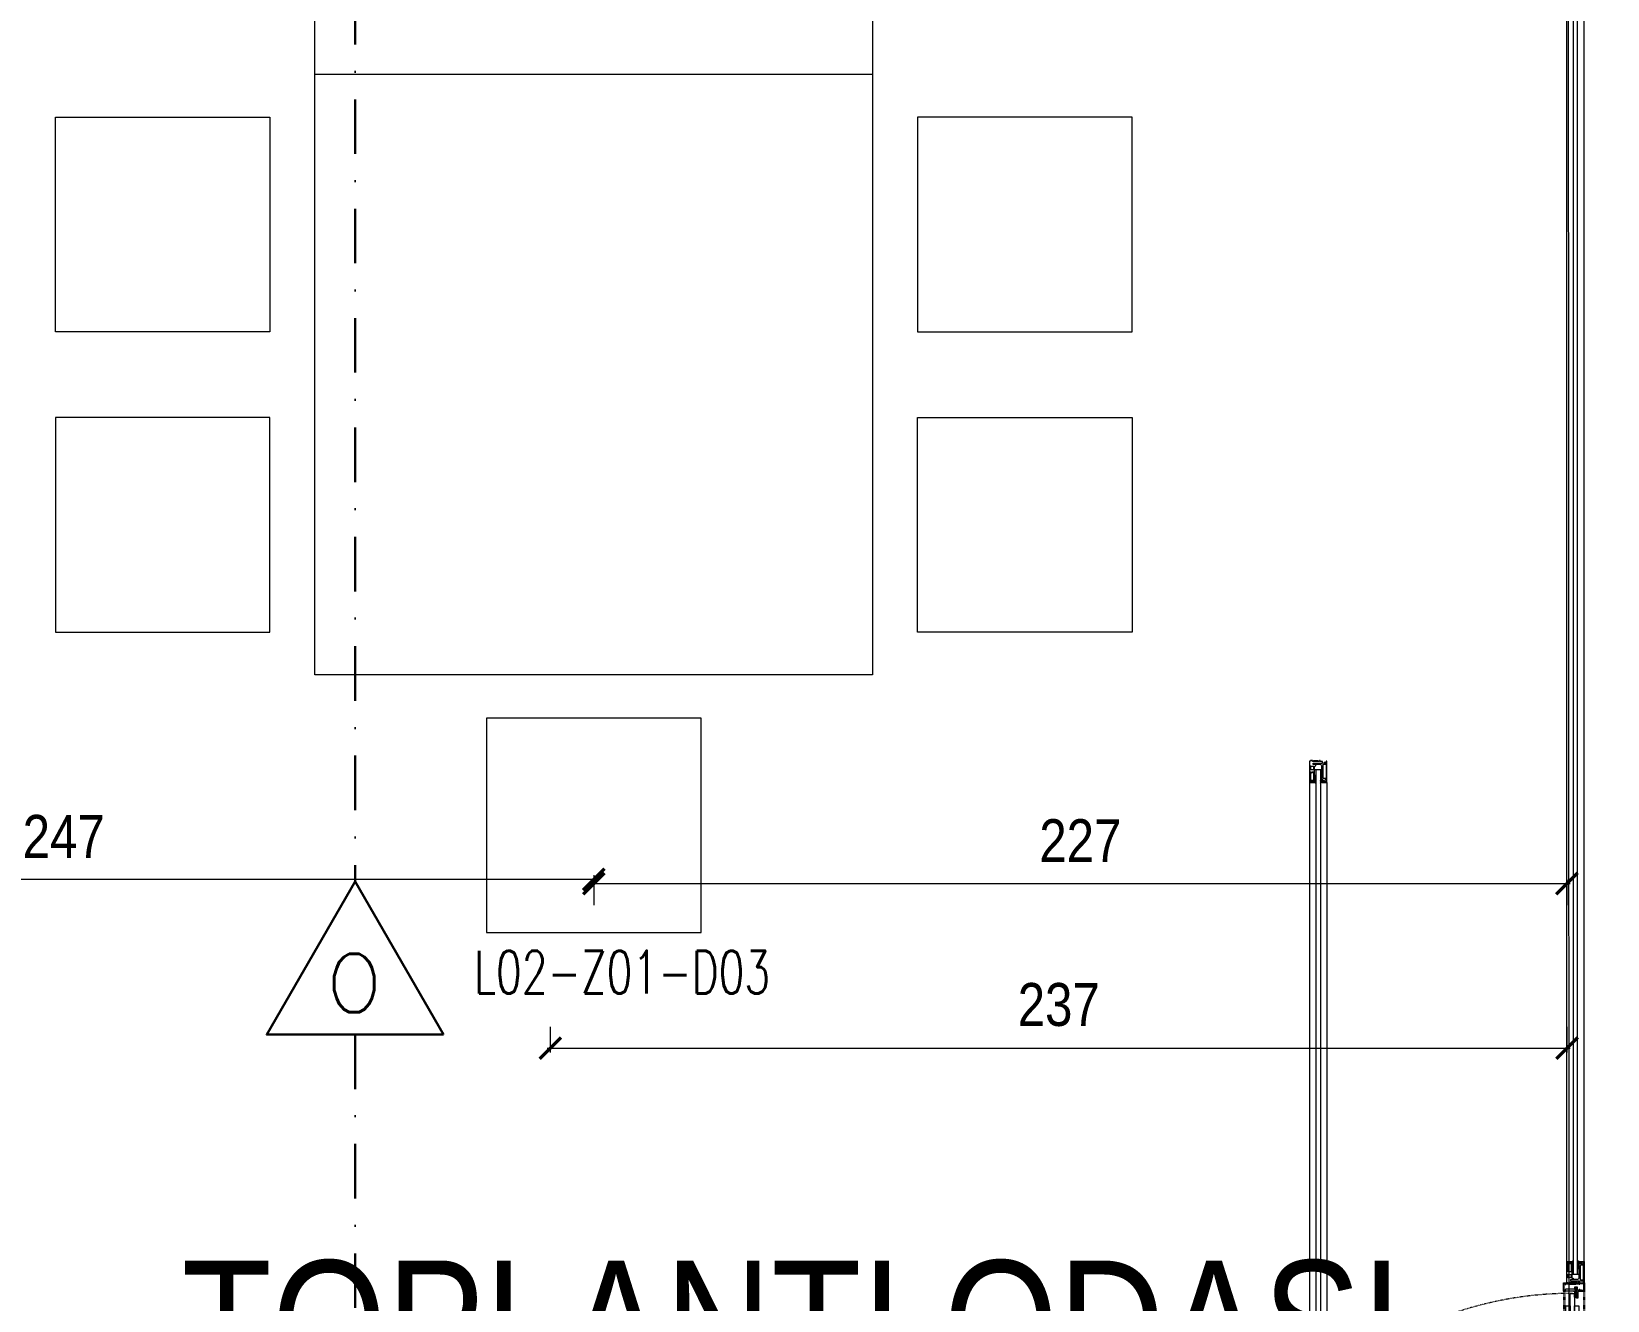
# Model space of a CAD drawing. Extents: x -3709 to 34975, y -230 to 8245.
# Drawn here: x 16938.9 to 17306.3, y 1881.6 to 2177.5 of the extents above; entities that cross this region are included whole.
import ezdxf
from ezdxf.enums import TextEntityAlignment as Align

# ---------------------------------------------------------------- set-up
doc = ezdxf.new("R2010")
doc.units = 0
doc.linetypes.add('DASHDOT', pattern=[25.4, 12.7, -6.35, 0, -6.35])
doc.linetypes.add('DOT2', pattern=[0.125, 0, -0.125])
doc.layers.get('0').update_dxf_attribs({"color": 9, "lineweight": 9})
doc.layers.get('Defpoints').update_dxf_attribs({"color": 9, "lineweight": 9})
for name, color, linetype, lineweight in [('0 @ 1', 9, 'Continuous', 9), ('05', 9, 'Continuous', 9), ('06C', 9, 'Continuous', 9), ('06D', 9, 'Continuous', 9), ('07K', 9, 'Continuous', 9), ('10', 9, 'Continuous', 9), ('15', 9, 'Continuous', 9), ('20', 9, 'DOT2', 9), ('E-DEDEKTÖR NUMARALARI', 20, 'Continuous', 30), ('E-KABLO', 7, 'Continuous', 30), ('E-OPTİK DUMAN DEDEKTÖRÜ', 7, 'Continuous', 30)]:
    doc.layers.add(name, color=color, linetype=linetype, lineweight=lineweight)
doc.styles.add('E-YAZI', font='txttw.shx')
doc.styles.add('MuuM_TEXT-STANDART', font='ARIALN.TTF')
doc.dimstyles.new('MuuM_DIM50', dxfattribs={"dimscale": 5, "dimtxt": 2, "dimasz": 1, "dimexe": 1, "dimexo": 1, "dimgap": 1, "dimtad": 1, "dimdec": 1, "dimrnd": 0.5, "dimdsep": 46, "dimtxsty": 'MuuM_TEXT-STANDART', "dimblk": 'ARCHTICK', "dimcen": 0, "dimdle": 0.15, "dimclrd": 256, "dimclre": 256, "dimclrt": 256, "dimadec": 0, "dimazin": 0, "dimtfac": 5, "dimtdec": 1, "dimtix": 1, "dimtmove": 2, "dimatfit": 3, "dimldrblk": 'DOT', "dimfxl": 3, "dimfxlon": 1, "dimtolj": 1, "dimlwd": -1, "dimlwe": -1, "dimarcsym": 0})
pattern_1 = [(225, (-604.72494, -2171.82614), (-0.0883883476, 0.0883883476), []), (135, (-604.72494, -2171.82614), (0.0883883476, 0.0883883476), [])]

# ---------------------------------------------------------------- blocks, each defined once
blk = doc.blocks.new('g-kapı kolu-p')
for points in [[(11.85, 8.21), (-0.95, 8.21), (-0.95, 2.41), (0.95, 2.41), (0.95, 6.31), (11.85, 6.31), (11.85, 8.21)], [(11.85, -8.21), (-0.95, -8.21), (-0.95, -2.41), (0.95, -2.41), (0.95, -6.31), (11.85, -6.31), (11.85, -8.21)]]:
    blk.add_lwpolyline(points)
for points in [[(-5, 0.5), (5, 0.5), (5, 1.5), (-5, 1.5)], [(-2.65, 1.5), (2.65, 1.5), (2.65, 2.41), (-2.65, 2.41)], [(-5, -1.5), (5, -1.5), (5, -0.5), (-5, -0.5)], [(-2.65, -1.5), (2.65, -1.5), (2.65, -2.41), (-2.65, -2.41)]]:
    blk.add_lwpolyline(points, close=True)
blk = doc.blocks.new('k-cambölme-kapı-p')
at = {"layer": '10'}
h = blk.add_hatch(dxfattribs=at)
h.set_pattern_fill('NET', color=256, angle=135, style=0)
h.set_pattern_definition([(135, (3753.7029, 560.85184), (-0.0883883476, -0.0883883476), []), (225, (3753.7029, 560.85184), (0.0883883476, -0.0883883476), [])])
h.paths.add_polyline_path([(2.08, -0.06), (2.08, 0.02), (2.07, 0.04), (2.05, 0.07), (2.01, 0.09), (1.98, 0.1), (1.97, 0.1), (1.97, -0.29), (1.94, -0.29), (1.94, -0.43), (1.88, -0.49), (1.67, -0.49), (1.82, -0.29), (1.73, -0.29), (1.53, -0.5), (1.44, -0.5), (1.62, -0.32), (1.62, -0.29), (1.51, -0.29), (1.34, -0.42), (1.32, -0.44), (1.3, -0.48), (1.29, -0.51), (1.26, -0.57), (1.26, -0.31), (1.32, -0.29), (1.23, -0.29), (1.23, -0.53), (1.23, -0.59), (1.24, -0.62), (1.26, -0.64), (3.47, -0.64), (3.47, -0.58), (3.38, -0.35), (3.38, -0.3), (3.42, -0.25), (3.42, -0.2), (3.38, -0.16), (2.73, -0.16), (2.74, -0.2), (2.91, -0.2, -1), (2.91, -0.25)])
h.paths.add_polyline_path([(2.05, -0.18), (2.05, -0.21), (2.08, -0.23), (2.11, -0.24), (2.15, -0.25), (2.95, -0.27), (2.92, -0.29), (2.55, -0.29), (2.54, -0.31), (2.52, -0.33), (2.5, -0.34), (2.48, -0.34), (2.46, -0.34), (2.44, -0.32), (2.42, -0.3), (2.08, -0.3), (1.99, -0.11), (1.99, -0.07), (2.05, -0.07)], flags=16)
h.paths.add_polyline_path([(2.41, -0.34), (2.51, -0.5), (2.08, -0.5), (2.08, -0.34)], flags=16)
h.paths.add_polyline_path([(2.55, -0.33), (2.89, -0.33), (2.94, -0.33), (3.28, -0.34, 0.166992), (3.34, -0.55), (2.72, -0.55), (2.55, -0.36)], flags=16)
h.paths.add_polyline_path([(3.02, -0.22), (3.02, -0.2), (3.33, -0.2, 0.10606), (3.29, -0.33), (3.01, -0.27)], flags=16)
h = blk.add_hatch(dxfattribs=at)
h.set_pattern_fill('NET', color=256, angle=135, style=0)
h.set_pattern_definition([(45, (474.94443, 2280.71206), (0.0883883476, -0.0883883476), []), (315, (474.94443, 2280.71206), (-0.0883883476, -0.0883883476), [])])
h.paths.add_polyline_path([(87.27, -0.16), (87.26, -0.2), (87.09, -0.2, 1), (87.09, -0.25), (87.92, -0.25), (87.92, -0.01), (87.93, 0.03), (87.96, 0.05), (88, 0.07), (88.03, 0.07), (88.03, -0.29), (88.06, -0.29), (88.06, -0.43), (88.12, -0.49), (88.33, -0.49), (88.18, -0.29), (88.27, -0.29), (88.47, -0.5), (88.56, -0.5), (88.38, -0.32), (88.38, -0.29), (88.49, -0.29), (88.66, -0.42), (88.68, -0.44), (88.7, -0.48), (88.71, -0.51), (88.74, -0.57), (88.74, -0.31), (88.68, -0.29), (88.77, -0.29), (88.77, -0.53), (88.77, -0.59), (88.76, -0.62), (88.74, -0.64), (86.53, -0.64), (86.53, -0.58), (86.62, -0.35), (86.62, -0.3), (86.58, -0.25), (86.58, -0.2), (86.62, -0.16)])
h.paths.add_polyline_path([(87.28, -0.55), (87.45, -0.36), (87.45, -0.33), (87.11, -0.33), (87.06, -0.33), (87.03, -0.31), (86.99, -0.27), (86.98, -0.22), (86.98, -0.2), (86.67, -0.2, -0.292264), (86.66, -0.55)], flags=16)
h.paths.add_polyline_path([(87.48, -0.51), (87.59, -0.51), (87.53, -0.43)], flags=16)
h.paths.add_polyline_path([(87.56, -0.4), (87.69, -0.5), (87.92, -0.5), (87.92, -0.34), (87.59, -0.34)], flags=16)
h.paths.add_polyline_path([(87.62, -0.53), (87.71, -0.62), (87.71, -0.53)], flags=16)
at = {"layer": '10', "linetype": 'DASHDOT', "ltscale": 0.05}
for points in [[(1.71, 2.14), (1.71, 4.9)], [(3.22, 3.63), (0.2, 3.63)], [(6.13, 1.44), (6.13, -0.55)]]:
    blk.add_lwpolyline(points, dxfattribs=at)
at = {"layer": '10'}
for points in [[(4.07, 1.27), (2.67, 3.99)], [(1.82, 2.27), (0.16, 2.27), (0.16, 2.03), (0.38, 2.03), (0.38, 1.92), (0.22, 1.92), (0.22, 1.16), (0.35, 1.16), (0.35, -0.41), (0.22, -0.41), (0.22, -1.23), (0.36, -1.23), (0.36, -1.38), (0.16, -1.38), (0.16, -2.24), (1.82, -2.24), (1.82, -1.72), (1.62, -1.72), (1.62, -1.58), (1.82, -1.58), (1.82, -1.37), (1.61, -1.37), (1.61, -1.24), (1.74, -1.24), (1.74, -0.85), (1.06, -0.85), (1.06, -0.13), (1.5, -0.13), (1.5, 1.92), (1.57, 2.03), (1.82, 2.03), (1.82, 2.27)], [(0.69, 3.63), (0.69, 2.44)], [(0.69, 2.27), (0.69, -0.24), (1.06, -0.24)], [(1.06, 2.44), (1.06, 2.86)], [(1.06, -0.13), (1.06, 2.27)], [(1.5, 1.92), (1.06, 1.92)], [(1.17, 1.92), (1.17, -0.13)], [(2.91, -0.25), (2.08, -0.06), (2.08, 0.02), (2.07, 0.04), (2.05, 0.07), (2.01, 0.09), (1.98, 0.1), (1.97, 0.1)], [(3.84, 0.88), (2.63, 3.22)], [(8.14, 0.88), (8.14, 1.27), (4.07, 1.27)], [(5.3, 0.88), (5.3, -0.16)], [(5.5, 1.27), (5.77, 0.97), (5.77, 0.88)], [(5.59, 0.88), (5.59, -0.16)], [(6.76, 1.27), (6.49, 0.97), (6.49, 0.88)], [(6.67, 0.88), (6.67, -0.16)], [(6.96, 0.88), (6.96, -0.16)], [(87.09, -0.25), (87.92, -0.25), (87.92, -0.01), (87.93, 0.03), (87.96, 0.05), (88, 0.07), (88.03, 0.07)], [(88.18, 2.27), (89.84, 2.27), (89.84, 2.03), (89.62, 2.03), (89.62, 1.92), (89.78, 1.92), (89.78, 1.16), (89.65, 1.16), (89.65, -0.41), (89.78, -0.41), (89.78, -1.23), (89.64, -1.23), (89.64, -1.38), (89.84, -1.38), (89.84, -2.24), (88.18, -2.24), (88.18, -1.72), (88.38, -1.72), (88.38, -1.58), (88.18, -1.58), (88.18, -1.37), (88.39, -1.37), (88.39, -1.24), (88.26, -1.24), (88.26, -0.85), (88.94, -0.85), (88.94, -0.13), (88.5, -0.13), (88.5, 1.92), (88.43, 2.03), (88.18, 2.03), (88.18, 2.27)], [(2.05, -0.89), (3.59, -0.89), (3.59, -0.64), (1.23, -0.64), (1.23, -0.29), (1.97, -0.29)], [(1.62, -0.29), (1.62, -0.32), (1.44, -0.5), (1.53, -0.5), (1.73, -0.29)], [(1.82, -0.29), (1.67, -0.49), (1.88, -0.49), (1.94, -0.43), (1.94, -0.29)], [(3.34, -0.55), (2.72, -0.55), (2.55, -0.36), (2.55, -0.33), (2.89, -0.33), (2.94, -0.33)], [(3.28, -0.34), (3.28, -0.34), (2.94, -0.33)], [(3.01, -0.27), (3.02, -0.22), (3.02, -0.2), (3.33, -0.2)], [(3.01, -0.27), (3.29, -0.33), (3.29, -0.33)], [(4.06, -0.16), (4.06, -0.55), (8.14, -0.55)], [(8.14, -0.55), (8.14, -0.16)], [(87.95, -0.89), (86.41, -0.89), (86.41, -0.64), (88.77, -0.64), (88.77, -0.29), (88.03, -0.29)], [(87.59, -0.51), (87.53, -0.43), (87.48, -0.51), (87.59, -0.51)], [(88.18, -0.29), (88.33, -0.49), (88.12, -0.49), (88.06, -0.43), (88.06, -0.29)], [(88.38, -0.29), (88.38, -0.32), (88.56, -0.5), (88.47, -0.5), (88.27, -0.29)]]:
    blk.add_lwpolyline(points, dxfattribs=at)
for points in [[(1.97, -0.29), (1.97, 2.13), (2.05, 2.13), (2.05, 2.28, 0.414214), (1.89, 2.44), (0.08, 2.44, 0.414214), (0, 2.36), (0, -2.36, 0.414214), (0.08, -2.44), (2.05, -2.44), (2.05, -2.25), (2.05, -2.23), (2.05, -2.23), (2.05, -2.23), (2.05, -2.23), (2.05, -2.23), (2.05, -0.89)], [(88.03, -0.29), (88.03, 2.13), (87.95, 2.13), (87.95, 2.28, -0.414214), (88.11, 2.44), (89.92, 2.44, -0.414214), (90, 2.36), (90, -2.36, -0.414214), (89.92, -2.44), (87.95, -2.44), (87.95, -2.25), (87.95, -2.23), (87.95, -2.23), (87.95, -2.23), (87.95, -2.23), (87.95, -2.23), (87.95, -0.89)], [(1.51, -0.29), (1.34, -0.42), (1.32, -0.44), (1.3, -0.48), (1.29, -0.51), (1.26, -0.57), (1.26, -0.31), (1.32, -0.29), (1.23, -0.29), (1.23, -0.53), (1.23, -0.59), (1.24, -0.62), (1.26, -0.64), (3.47, -0.64), (3.47, -0.58), (3.38, -0.35), (3.38, -0.3), (3.42, -0.25), (3.42, -0.2), (3.38, -0.16), (2.73, -0.16), (2.74, -0.2), (2.91, -0.2, -1), (2.91, -0.25, -1)], [(88.49, -0.29), (88.66, -0.42), (88.68, -0.44), (88.7, -0.48), (88.71, -0.51), (88.74, -0.57), (88.74, -0.31), (88.68, -0.29), (88.77, -0.29), (88.77, -0.53), (88.77, -0.59), (88.76, -0.62), (88.74, -0.64), (86.53, -0.64), (86.53, -0.58), (86.62, -0.35), (86.62, -0.3), (86.58, -0.25), (86.58, -0.2), (86.62, -0.16), (87.27, -0.16), (87.26, -0.2), (87.09, -0.2, 1), (87.09, -0.25, 1)], [(86.66, -0.55), (87.28, -0.55), (87.45, -0.36), (87.45, -0.33), (87.11, -0.33), (87.06, -0.33), (87.03, -0.31), (86.99, -0.27), (86.98, -0.22), (86.98, -0.2), (86.67, -0.2, 1)]]:
    blk.add_lwpolyline(points, format="xyb", dxfattribs=at)
for points in [[(1.99, -0.07), (2.05, -0.07), (2.05, -0.18), (2.05, -0.21), (2.08, -0.23), (2.11, -0.24), (2.15, -0.25), (2.95, -0.27), (2.92, -0.29), (2.55, -0.29), (2.54, -0.31), (2.52, -0.33), (2.5, -0.34), (2.48, -0.34), (2.46, -0.34), (2.44, -0.32), (2.42, -0.3), (2.08, -0.3), (1.99, -0.11)], [(2.08, -0.5), (2.08, -0.34), (2.41, -0.34), (2.51, -0.5), (2.51, -0.5)], [(87.92, -0.5), (87.92, -0.34), (87.59, -0.34), (87.56, -0.4), (87.69, -0.5)], [(87.62, -0.53), (87.71, -0.53), (87.71, -0.62)]]:
    blk.add_lwpolyline(points, close=True, dxfattribs=at)
blk.add_circle((1.71, 3.65), 1.02, dxfattribs=at)
for centre, start, end in [((3.6, -0.37), 176.143, 214.0649), ((3.6, -0.37), 148.8979, 173.1144), ((86.4, -0.37), 325.9351, 31.1021)]:
    blk.add_arc(centre, 0.322, start, end, dxfattribs=at)
at = {"layer": '15', "linetype": 'DOT2'}
blk.add_lwpolyline([(2.48, 0.36), (2.48, 85.36)], dxfattribs=at)
at = {"layer": '15'}
blk.add_lwpolyline([(2.58, 0.88), (87.42, 0.88), (87.52, 0.78), (87.52, -0.05), (87.42, -0.16), (2.58, -0.16), (2.58, -0.16), (2.48, -0.05), (2.48, 0.78), (2.58, 0.88)], dxfattribs=at)
at = {"layer": '15', "linetype": 'DOT2'}
blk.add_arc((2.48, 0.36), 85.04, 0, 90, dxfattribs=at)
at = {"layer": '20'}
for p, q in [((87.95, 2.43), (2.05, 2.43)), ((87.95, 2.13), (2.05, 2.13)), ((87.95, -2.23), (2.05, -2.23)), ((87.95, -2.44), (2.05, -2.44))]:
    blk.add_line(p, q, dxfattribs=at)
at = {"layer": '06C', "xscale": -1}
blk.add_blockref('g-kapı kolu-p', (79.64, 0.38), dxfattribs=at)
blk = doc.blocks.new('p-strahle-alüminyumdoğramaprofili')
at = {"layer": '10'}
h = blk.add_hatch(dxfattribs=at)
h.set_pattern_fill('NET', color=256, angle=315, style=0)
h.set_pattern_definition(pattern_1)
h.paths.add_polyline_path([(-4.62, 2.65), (-4.68, 2.65), (-4.72, 2.75), (-4.72, 2.8), (-4.69, 2.8), (-4.69, 2.92), (-4.98, 2.92), (-4.98, 2.8), (-4.95, 2.8), (-4.99, 2.65), (-5.08, 2.66), (-5.25, 2.28), (-5.14, 2.28), (-5.14, 2.33), (-4.98, 2.52, 0.2599), (-4.9, 2.28), (-4.66, 2.28, 0.382682)])
h.paths.add_polyline_path([(-4.86, 2.52), (-4.67, 2.52, -2.16717)], flags=16)
h = blk.add_hatch(dxfattribs=at)
h.set_pattern_fill('NET', color=256, angle=315, style=0)
h.set_pattern_definition(pattern_1)
h.paths.add_polyline_path([(-4.62, 0.88), (-4.68, 0.88), (-4.72, 0.77), (-4.72, 0.73), (-4.69, 0.73), (-4.69, 0.6), (-4.98, 0.6), (-4.98, 0.73), (-4.95, 0.73), (-4.99, 0.88), (-5.08, 0.87), (-5.25, 1.24), (-5.14, 1.24), (-5.14, 1.2), (-4.98, 1.01, -0.2599), (-4.9, 1.24), (-4.66, 1.24, -0.382682)])
h.paths.add_polyline_path([(-4.86, 1), (-4.67, 1, 2.16717)], flags=16)
h = blk.add_hatch(dxfattribs=at)
h.set_pattern_fill('NET', color=256, angle=315, style=0)
h.set_pattern_definition([(225, (-608.45214, -2173.53612), (-0.0883883476, 0.0883883476), []), (135, (-608.45214, -2173.53612), (0.0883883476, 0.0883883476), [])])
h.paths.add_polyline_path([(-3.45, 2.28), (-3.45, 2.57), (-4.49, 2.57), (-4.49, 2.28)])
h = blk.add_hatch(dxfattribs=at)
h.set_pattern_fill('NET', color=256, angle=315, style=0)
h.set_pattern_definition([(225, (-608.45214, -2180.04526), (-0.0883883476, 0.0883883476), []), (135, (-608.45214, -2180.04526), (0.0883883476, 0.0883883476), [])])
h.paths.add_polyline_path([(-3.45, 0.93), (-3.45, 1.24), (-4.49, 1.24), (-4.49, 0.93)])
h = blk.add_hatch(dxfattribs=at)
h.set_pattern_fill('NET', color=256, angle=315, style=0)
h.set_pattern_definition([(225, (-629.50454, -2177.58922), (-0.0883883476, 0.0883883476), []), (135, (-629.50454, -2177.58922), (0.0883883476, 0.0883883476), [])])
h.paths.add_polyline_path([(0, 0.68), (0, 1.75), (-0.18, 1.75), (-0.18, 0.68)])
for points in [[(-4.92, 3.6), (-4.92, 3.16), (-4.61, 3.16), (-4.61, 2.87), (-4.52, 2.87), (-4.62, 2.65), (-4.68, 2.65), (-4.72, 2.75), (-4.72, 2.8), (-4.69, 2.8), (-4.69, 3.05), (-4.98, 3.05), (-4.98, 2.8), (-4.95, 2.8), (-4.99, 2.65), (-5.08, 2.66), (-5.07, 3.76), (-0.11, 3.76)], [(-5.08, 2.66), (-5.25, 2.28)], [(-5.09, 0.88), (-5.25, 1.24)], [(-4.98, 2.52), (-5.14, 2.33), (-5.14, 2.28)], [(-4.98, 1.01), (-5.14, 1.2), (-5.14, 1.24)], [(-4.69, 2.92), (-4.98, 2.92)], [(-4.71, 0.6), (-4.98, 0.6)], [(-2.83, 0.2), (-2.67, 0.2), (-2.67, -0.04), (-4.87, -0.04), (-4.87, 0.19), (-4.57, 0.19), (-4.57, 0.73), (-2.67, 0.73)], [(-4.52, 2.87), (-4.49, 2.87), (-4.49, 2.26)], [(-4.49, 0.93), (-4.49, 0.93), (-4.49, 1.26)], [(-3.45, 2.26), (-3.45, 2.57)], [(-3.45, 1.26), (-3.45, 0.93)], [(-2.08, 0.93), (-2.08, 2.57)], [(-0.18, 0.68), (0, 0.68), (0, 1.75)], [(-0.18, 1.75), (0, 1.75)]]:
    blk.add_lwpolyline(points, dxfattribs=at)
for points in [[(-0.57, 3.26), (-0.57, 3.62), (-4.89, 3.62), (-4.89, 3.65, 0.561743), (-4.97, 3.66, 0.595966), (-4.92, 3.6, -2.204878)], [(-0.11, 3.76), (-0.11, 3.62), (-0.45, 3.62), (-0.45, 3.14, -1), (-0.66, 3.14)], [(-4.67, 2.52), (-4.86, 2.52, 1)], [(-4.67, 1), (-4.86, 1, -1)], [(-4.61, 2.87), (-4.49, 3.45, -0.833203), (-4.18, 3.44, -0.447088)], [(-4.49, 2.57), (-1.23, 2.57, -0.414214), (-0.9, 2.25), (-0.9, 1.22)], [(-4.18, 3.44), (-4.18, 2.99, 0.414214), (-4.07, 2.89), (-0.82, 2.89), (-0.82, 3.62)], [(-2.67, 0.73), (-2.67, 0.32), (-2.83, 0.32, 1), (-2.83, 0.2, -1)], [(-0.66, 3.14, -0.305404), (-0.57, 3.26, -5.773092)]]:
    blk.add_lwpolyline(points, format="xyb", dxfattribs=at)
for points in [[(-0.18, 2.74), (-0.18, 2.21), (0, 2.21), (0, 2.08), (-0.18, 2.08), (-0.18, 0.43), (0, 0.43), (0, 0), (-0.12, 0), (-0.12, -0.24), (-5.09, -0.24), (-5.09, 0.88), (-4.98, 0.88), (-4.94, 0.7), (-4.99, 0.7), (-4.99, 0.33), (-4.71, 0.33), (-4.71, 0.88), (-4.56, 0.88), (-4.52, 0.93), (-1.28, 0.93), (-1.2, 1.22), (-0.9, 1.22), (-0.9, 0.62), (-0.58, 0.62), (-0.58, 2.74)], [(-2.03, 0.78), (-1.35, 0.78), (-1.35, 0.08), (-1.28, 0.04), (-1.28, -0.04), (-2.09, -0.04), (-2.09, 0.1), (-2.03, 0.15)]]:
    blk.add_lwpolyline(points, close=True, dxfattribs=at)
for centre, radius, start, end in [((-4.73, 2.47), 0.253, 168.6676, 234.1258), ((-4.73, 1.06), 0.253, 125.8742, 191.3324), ((-4.77, 2.44), 0.125, 139.5402, 40.4598), ((-4.77, 1.08), 0.125, 319.5402, 220.4598), ((-4.84, 2.48), 0.273, 305.9738, 36.4289), ((-4.84, 1.04), 0.273, 323.5711, 54.0262)]:
    blk.add_arc(centre, radius, start, end, dxfattribs=at)
blk = doc.blocks.new('_ArchTick')
at = {"color": 0, "linetype": 'ByBlock', "const_width": 0.15}
blk.add_lwpolyline([(-0.5, -0.5), (0.5, 0.5)], dxfattribs=at)
blk = doc.blocks.new('*D705')
at = {"transparency": 16777216}
for p, q in [((17059.85, 1939.48), (17059.85, 1945.48)), ((17296.85, 1939.48), (17296.85, 1945.48)), ((17059.1, 1940.48), (17297.6, 1940.48))]:
    blk.add_line(p, q, dxfattribs=at)
at = {"layer": 'Defpoints', "color": 0, "transparency": 16777216}
for p in [(17296.85, 1940.48), (17059.85, 1376.04), (17296.85, 1376.04)]:
    blk.add_point(p, dxfattribs=at)
at = {"transparency": 16777216, "xscale": 5, "yscale": 5, "zscale": 5, "rotation": 180}
blk.add_blockref('_ArchTick', (17059.85, 1940.48), dxfattribs=at)
at = {"transparency": 16777216, "xscale": 5, "yscale": 5, "zscale": 5}
blk.add_blockref('_ArchTick', (17296.85, 1940.48), dxfattribs=at)
at = {"transparency": 16777216, "insert": (17178.35, 1950.59), "char_height": 10, "attachment_point": 5, "style": 'MuuM_TEXT-STANDART'}
blk.add_mtext('\\A1;237', dxfattribs=at)
blk = doc.blocks.new('_Dot')
at = {"color": 0, "linetype": 'ByBlock', "lineweight": -2}
blk.add_line((-0.5, 0), (-1, 0), dxfattribs=at)
at = {"color": 0, "linetype": 'ByBlock', "const_width": 0.5}
blk.add_lwpolyline([(-0.25, 0, 1), (0.25, 0, 1)], format="xyb", close=True, dxfattribs=at)
blk = doc.blocks.new('*D707')
at = {"transparency": 16777216}
for p, q in [((17069.22, 1978.83), (17297.56, 1978.83)), ((17069.97, 1979.83), (17069.97, 1973.83)), ((17296.81, 1979.83), (17296.81, 1973.83))]:
    blk.add_line(p, q, dxfattribs=at)
at = {"layer": 'Defpoints', "color": 0, "transparency": 16777216}
for p in [(17069.97, 2027.5), (17296.81, 2027.5), (17296.81, 1978.83)]:
    blk.add_point(p, dxfattribs=at)
at = {"transparency": 16777216, "xscale": 5, "yscale": 5, "zscale": 5, "rotation": 180}
blk.add_blockref('_ArchTick', (17069.97, 1978.83), dxfattribs=at)
at = {"transparency": 16777216, "xscale": 5, "yscale": 5, "zscale": 5}
blk.add_blockref('_ArchTick', (17296.81, 1978.83), dxfattribs=at)
at = {"transparency": 16777216, "insert": (17183.39, 1988.85), "char_height": 10, "attachment_point": 5, "style": 'MuuM_TEXT-STANDART'}
blk.add_mtext('\\A1;227', dxfattribs=at)
blk = doc.blocks.new('*D708')
at = {"transparency": 16777216}
for p, q in [((16822.84, 1980.83), (16822.84, 1974.83)), ((17069.97, 1980.83), (17069.97, 1974.83)), ((17070.72, 1979.83), (16822.09, 1979.83))]:
    blk.add_line(p, q, dxfattribs=at)
at = {"layer": 'Defpoints', "color": 0, "transparency": 16777216}
for p in [(16822.84, 2025.5), (17069.97, 2027.5), (16822.84, 1979.83)]:
    blk.add_point(p, dxfattribs=at)
at = {"transparency": 16777216, "xscale": 5, "yscale": 5, "zscale": 5, "rotation": 180}
blk.add_blockref('_ArchTick', (16822.84, 1979.83), dxfattribs=at)
at = {"transparency": 16777216, "xscale": 5, "yscale": 5, "zscale": 5}
blk.add_blockref('_ArchTick', (17069.97, 1979.83), dxfattribs=at)
at = {"transparency": 16777216, "insert": (16946.4, 1989.85), "char_height": 10, "attachment_point": 5, "style": 'MuuM_TEXT-STANDART'}
blk.add_mtext('\\A1;247', dxfattribs=at)
blk = doc.blocks.new('100_OPTİK DUMAN DEDEKTÖRÜ 085')
at = {"layer": 'E-OPTİK DUMAN DEDEKTÖRÜ', "color": 4}
blk.add_lwpolyline([(2.059, 0), (0, 3.566), (-2.059, 0)], close=True, dxfattribs=at)
at = {"layer": 'E-OPTİK DUMAN DEDEKTÖRÜ', "color": 3, "style": 'E-YAZI'}
blk.add_text('O', height=1.36, dxfattribs=at).set_placement((-0.022, 1.201), align=Align.MIDDLE)
blk = doc.blocks.new('*U699')
at = {"layer": '06D'}
for points in [[(4.95, 4), (245.04, 4)], [(4.95, 0), (245.02, 0)]]:
    blk.add_lwpolyline(points, dxfattribs=at)
at = {"layer": '15'}
for points in [[(1.96, 2.5), (248.03, 2.5)], [(248.03, 1.5), (1.96, 1.5)]]:
    blk.add_lwpolyline(points, dxfattribs=at)
at = {"layer": '0 @ 1', "linetype": 'Continuous', "xscale": -1}
blk.add_blockref('p-strahle-alüminyumdoğramaprofili', (-0.12, 0.24), dxfattribs=at)
at = {"layer": '0 @ 1', "linetype": 'Continuous'}
blk.add_blockref('p-strahle-alüminyumdoğramaprofili', (250.11, 0.24), dxfattribs=at)

msp = doc.modelspace()

# ---------------------------------------------------------------- linework, layer by layer
msp.add_lwpolyline([(16822.84, 2869.5), (17296.81, 2869.24), (17297.31, 1720.48), (16885.04, 1720.5), (16885.04, 1794.5), (16820.84, 1794.5), (16820.84, 2410.5), (16882.84, 2410.5), (16882.84, 2494.5), (16822.84, 2494.5), (16822.84, 2869.5)])
at = {"layer": '05'}
for p, q in [((17004.97, 2167.5), (17004.97, 2307.5)), ((17004.97, 2167.5), (17004.97, 2307.5)), ((17134.97, 2307.5), (17134.97, 2167.5)), ((17134.97, 2307.5), (17134.97, 2167.5)), ((17134.97, 2167.5), (17004.97, 2167.5)), ((17134.97, 2167.5), (17004.97, 2167.5)), ((17004.97, 2027.5), (17004.97, 2167.5)), ((17004.97, 2027.5), (17004.97, 2167.5)), ((17134.97, 2167.5), (17134.97, 2027.5)), ((17134.97, 2167.5), (17134.97, 2027.5)), ((17134.97, 2027.5), (17004.97, 2027.5)), ((17134.97, 2027.5), (17004.97, 2027.5))]:
    msp.add_line(p, q, dxfattribs=at)
for points in [[(16994.47, 2157.5), (16994.47, 2107.5), (16944.47, 2107.5), (16944.47, 2157.5)], [(16994.47, 2157.5), (16994.47, 2107.5), (16944.47, 2107.5), (16944.47, 2157.5)], [(17145.47, 2157.5), (17145.47, 2107.5), (17195.47, 2107.5), (17195.47, 2157.5)], [(17145.47, 2157.5), (17145.47, 2107.5), (17195.47, 2107.5), (17195.47, 2157.5)], [(16994.47, 2037.5), (16994.47, 2087.5), (16944.47, 2087.5), (16944.47, 2037.5)], [(16994.47, 2037.5), (16994.47, 2087.5), (16944.47, 2087.5), (16944.47, 2037.5)], [(17145.47, 2037.5), (17145.47, 2087.5), (17195.47, 2087.5), (17195.47, 2037.5)], [(17145.47, 2037.5), (17145.47, 2087.5), (17195.47, 2087.5), (17195.47, 2037.5)], [(17094.97, 2017.43), (17044.97, 2017.43), (17044.97, 1967.43), (17094.97, 1967.43)], [(17094.97, 2017.43), (17044.97, 2017.43), (17044.97, 1967.43), (17094.97, 1967.43)]]:
    msp.add_lwpolyline(points, close=True, dxfattribs=at)
at = {"layer": '06D'}
for points in [[(17296.81, 1890.76), (17296.81, 2864.27)], [(17300.81, 1890.76), (17300.81, 2864.29)]]:
    msp.add_lwpolyline(points, dxfattribs=at)
at = {"layer": '15'}
for points in [[(17298.31, 2867.28), (17298.31, 1887.77)], [(17299.31, 1887.77), (17299.31, 2867.28)]]:
    msp.add_lwpolyline(points, dxfattribs=at)
at = {"layer": 'E-KABLO', "color": 6, "linetype": 'DASHDOT'}
for p, q in [((17014.34, 2467.67), (17014.34, 1979.3)), ((17014.34, 1943.64), (17014.34, 1596.19))]:
    msp.add_line(p, q, dxfattribs=at)

# ---------------------------------------------------------------- block references
at = {"linetype": 'Continuous', "rotation": 270}
msp.add_blockref('*U699', (17236.84, 2007.39), dxfattribs=at)
at = {"layer": '0 @ 1', "linetype": 'Continuous', "rotation": 270}
msp.add_blockref('p-strahle-alüminyumdoğramaprofili', (17297.05, 1885.68), dxfattribs=at)
at = {"layer": '07K', "rotation": 90}
msp.add_blockref('k-cambölme-kapı-p', (17298.45, 1795.79), dxfattribs=at)
at = {"layer": 'E-OPTİK DUMAN DEDEKTÖRÜ', "xscale": 10, "yscale": 10, "zscale": 10}
msp.add_blockref('100_OPTİK DUMAN DEDEKTÖRÜ 085', (17014.34, 1943.64), dxfattribs=at)

# ---------------------------------------------------------------- texts
at = {"style": 'MuuM_TEXT-STANDART'}
msp.add_text('TOPLANTI ODASI', height=30, dxfattribs=at).set_placement((16973.9, 1860.97))
at = {"layer": 'E-DEDEKTÖR NUMARALARI', "style": 'E-YAZI', "width": 0.7}
msp.add_text('L02-Z01-D03', height=10, dxfattribs=at).set_placement((17042.09, 1953.2))

# ---------------------------------------------------------------- dimensions: what is measured, and where the dimension line sits
for base, p1, p2, picture, middle in [((16822.84, 1979.83), (17069.97, 2027.5), (16822.84, 2025.5), '*D708', (16946.4, 1989.85)), ((17296.81, 1978.83), (17069.97, 2027.5), (17296.81, 2027.5), '*D707', (17183.39, 1988.85)), ((17296.85, 1940.48), (17059.85, 1376.04), (17296.85, 1376.04), '*D705', (17178.35, 1950.59))]:
    dim = msp.add_linear_dim(base=base, p1=p1, p2=p2, dimstyle='MuuM_DIM50', override={"dimfxl": 0.2})
    dim.commit()
    dim.dimension.update_dxf_attribs({"geometry": picture, "text_midpoint": middle})

doc.saveas('drawing.dxf')
